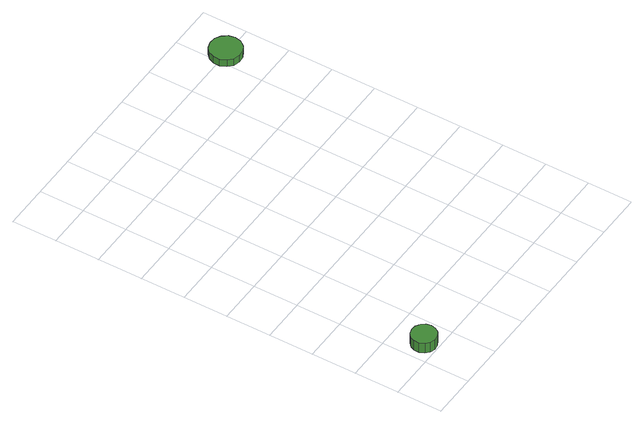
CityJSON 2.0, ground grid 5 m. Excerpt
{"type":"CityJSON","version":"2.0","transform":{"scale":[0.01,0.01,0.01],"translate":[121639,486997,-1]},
"CityObjects":{
"tree1":{"type":"SolitaryVegetationObject","attributes":{"function":"something"},"geometry":[{"type":"MultiSurface","lod":"1","boundaries":[[[0,1,2,3,4,5,6,7,8,9,10,11,12,13,14]],[[15,16,17,18,19,20,21,22,23,24,25,26,27,28,29]],[[0,29,28,1]],[[1,28,27,2]],[[2,27,26,3]],[[3,26,25,4]],[[4,25,24,5]],[[5,24,23,6]],[[6,23,22,7]],[[7,22,21,8]],[[8,21,20,9]],[[9,20,19,10]],[[10,19,18,11]],[[11,18,17,12]],[[12,17,16,13]],[[13,16,15,14]],[[14,15,29,0]]]}]},
"tree2":{"type":"SolitaryVegetationObject","attributes":{"function":"something"},"geometry":[{"type":"MultiSurface","lod":"1","boundaries":[[[30,31,32,33,34,35,36,37,38,39,40,41,42,43,44]],[[45,46,47,48,49,50,51,52,53,54,55,56,57,58,59]],[[30,59,58,31]],[[31,58,57,32]],[[32,57,56,33]],[[33,56,55,34]],[[34,55,54,35]],[[35,54,53,36]],[[36,53,52,37]],[[37,52,51,38]],[[38,51,50,39]],[[39,50,49,40]],[[40,49,48,41]],[[41,48,47,42]],[[42,47,46,43]],[[43,46,45,44]],[[44,45,59,30]]]}]}
},
"vertices":[
[364,159,189],[352,216,189],[318,262,189],[268,291,189],[211,297,189],[156,279,189],[113,241,189],[90,188,189],[90,131,189],[113,78,189],[156,39,189],[211,22,189],[268,28,189],[318,56,189],[352,103,189],[352,103,58],[318,56,58],[268,28,58],[211,22,58],[156,39,58],[113,78,58],[90,131,58],[90,188,58],[113,241,58],[156,279,58],[211,297,58],[268,291,58],[318,262,58],[352,216,58],[364,159,58],
[2789,3993,159],[2774,4064,159],[2731,4123,159],[2668,4159,159],[2596,4167,159],[2527,4144,159],[2473,4096,159],[2444,4029,159],[2444,3957,159],[2473,3891,159],[2527,3842,159],[2596,3820,159],[2668,3827,159],[2731,3864,159],[2774,3922,159],[2774,3922,70],[2731,3864,70],[2668,3827,70],[2596,3820,70],[2527,3842,70],[2473,3891,70],[2444,3957,70],[2444,4029,70],[2473,4096,70],[2527,4144,70],[2596,4167,70],[2668,4159,70],[2731,4123,70],[2774,4064,70],[2789,3993,70]
]}
